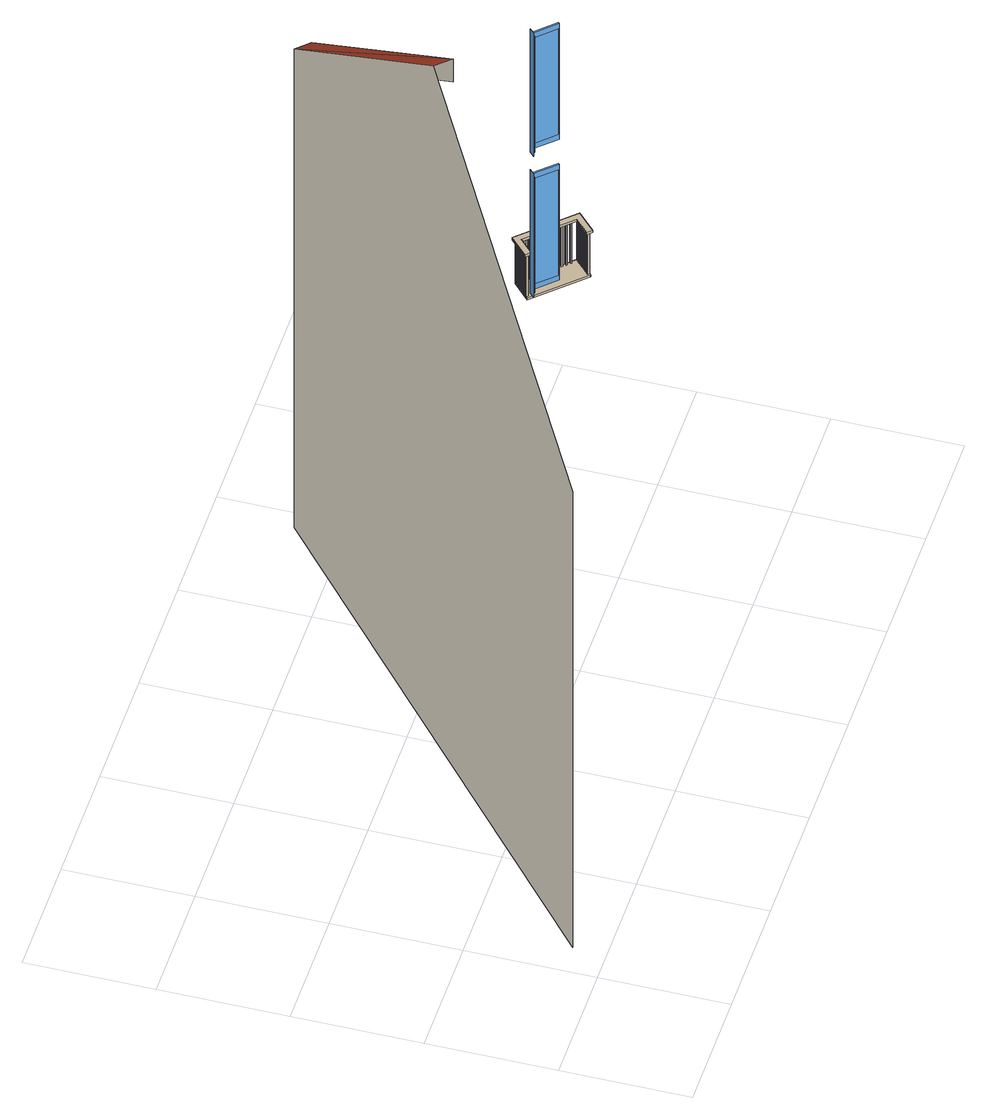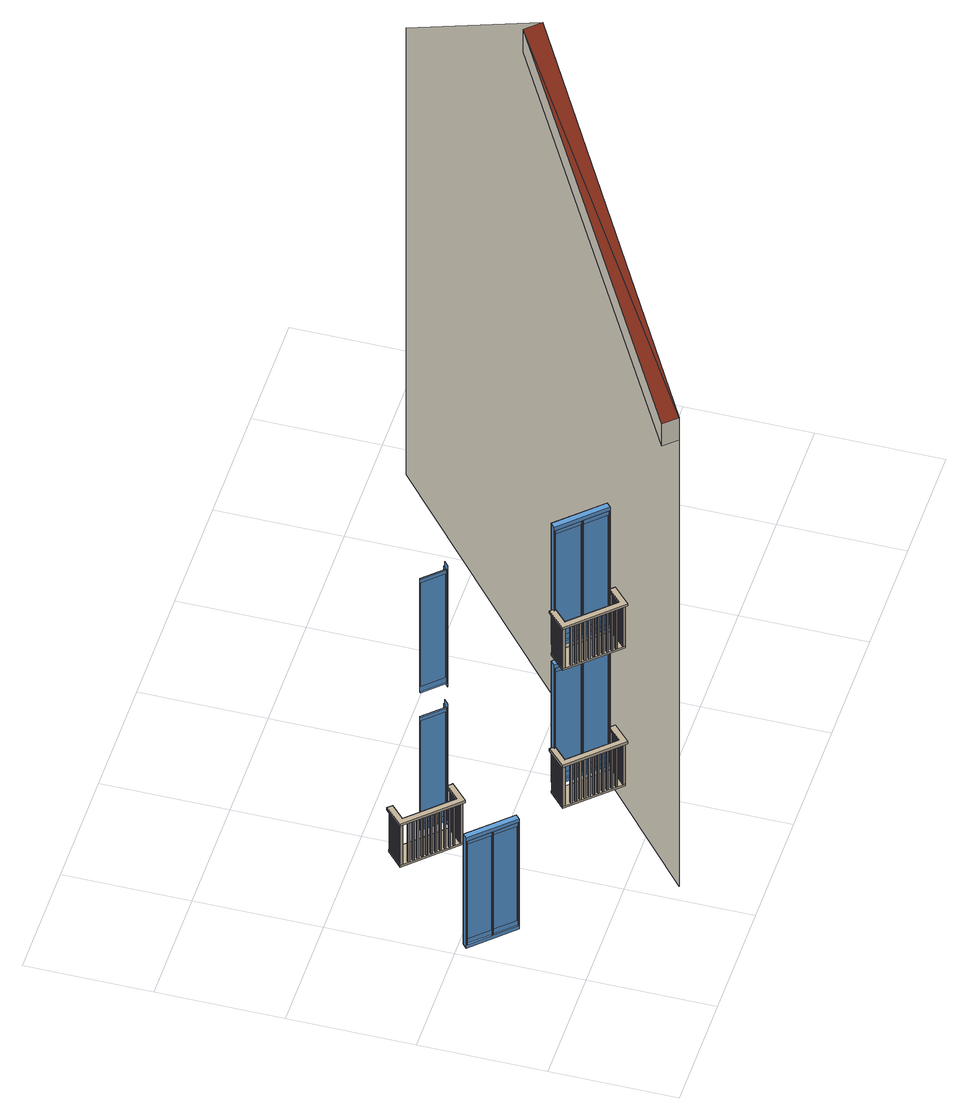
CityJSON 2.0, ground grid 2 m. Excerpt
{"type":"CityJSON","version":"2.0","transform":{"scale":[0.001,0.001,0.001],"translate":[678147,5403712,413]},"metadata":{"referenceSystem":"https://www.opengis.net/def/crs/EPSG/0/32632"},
"CityObjects":{
"building1":{"type":"Building","attributes":{"measuredHeight":13.37},"children":["building1-1","building1-2","building1-3"],"geometry":[{"type":"MultiSurface","lod":"3","boundaries":[[[0,1,2,3,4,5]],[[6,2,1]],[[7,6,8,9]],[[2,6,7]],[[2,7,9,3]],[[10,11,12,13]],[[14,15,16,17]],[[18,19,20,21]],[[22,23,24,25]],[[26,27,28,29]],[[30,31,32,33]],[[34,35,36,37]],[[38,39,40,41]],[[13,12,42,43]],[[44,45,11,10]],[[17,16,46,47]],[[48,49,15,14]],[[10,13,43,44],[28,27,50,51]],[[14,17,47,48],[32,31,52,53]],[[29,28,51,54]],[[33,32,53,55]],[[27,26,56,50]],[[31,30,57,52]],[[56,54,29,26]],[[57,55,33,30]],[[58,36,35,59],[26,56,54,29]],[[60,40,39,61],[30,57,55,33]],[[37,36,58,62]],[[63,59,35,34]],[[41,40,60,64]],[[65,61,39,38]],[[45,42,66,67]],[[49,46,68,69]],[[21,70,71,18],[72,66,42,12,11,45,67,73]],[[25,74,75,22],[76,68,46,16,15,49,69,77]],[[42,45,44,43]],[[46,49,48,47]],[[67,66,78,79]],[[69,68,80,81]],[[50,56,54,51]],[[52,57,55,53]],[[82,70,21,20]],[[83,74,25,24]],[[19,18,71,84]],[[23,22,75,85]],[[86,87,88,89]],[[90,91,92,93]],[[62,58,59,63]],[[64,60,61,65]],[[94,95,96,97]],[[98,99,100,101]],[[63,94,97,62]],[[65,98,101,64]],[[20,82,84,19],[34,37,62,97,102,103,94,63]],[[24,83,85,23],[38,41,64,101,104,105,98,65]],[[106,73,67,79]],[[78,66,72,107]],[[108,77,69,81]],[[80,68,76,109]],[[107,110,89,86,111,106,79,78]],[[109,112,93,90,113,108,81,80]],[[89,88,114,110]],[[86,111,115,87]],[[93,92,116,112]],[[90,113,117,91]],[[118,119,96,95],[87,115,114,88]],[[120,121,100,99],[91,117,116,92]],[[88,87,115,114]],[[92,91,117,116]],[[103,118,95,94]],[[97,96,119,102]],[[105,120,99,98]],[[101,100,121,104]],[[107,72,73,106,111,110]],[[109,76,77,108,113,112]],[[111,110,114,115]],[[113,112,116,117]],[[70,82,84,71]],[[74,83,85,75]],[[102,119,118,103]],[[104,121,120,105]],[[122,123,124,125]],[[126,127,128,129]],[[130,131,132,133]],[[134,135,136,137]],[[125,124,138,139]],[[140,141,123,122]],[[122,125,139,140],[132,131,142,143]],[[131,130,144,142]],[[133,132,143,145]],[[144,145,133,130]],[[146,136,135,147],[130,144,145,133]],[[137,136,146,148]],[[149,147,135,134]],[[141,138,150,151]],[[129,152,153,126],[154,150,138,124,123,141,151,155]],[[138,141,140,139]],[[151,150,156,157]],[[142,144,145,143]],[[158,152,129,128]],[[127,126,153,159]],[[160,161,162,163]],[[148,146,147,149]],[[164,165,166,167]],[[149,164,167,148]],[[128,158,159,127],[134,137,148,167,168,169,164,149]],[[156,150,154,170]],[[171,155,151,157]],[[170,172,163,160,173,171,157,156]],[[163,162,174,172]],[[160,173,175,161]],[[176,177,166,165],[161,175,174,162]],[[162,161,175,174]],[[169,176,165,164]],[[167,166,177,168]],[[170,154,155,171,173,172]],[[173,172,174,175]],[[152,158,159,153]],[[168,177,176,169]],[[178,179,180,181]],[[182,183,184,185]],[[186,187,188,189]],[[190,191,192,193]],[[194,195,196,197]],[[198,199,200,201]],[[202,203,204,205]],[[206,207,208,209]],[[210,211,197,194]],[[212,213,201,198]],[[214,204,203,215],[194,210,211,197]],[[216,208,207,217],[198,212,213,201]],[[218,215,203,202]],[[219,217,207,206]],[[205,204,214,220]],[[209,208,216,221]]],"semantics":{"surfaces":[{"type":"WallSurface","klumMaterialClass":"Plaster","klumMaterialIndex":"I002"},{"type":"RoofSurface","materialUncertainty":1},{"type":"WallSurface"},{"type":"Window","frameMaterialClass":"Plastic","paneMaterialClass":"Glass","frameMaterialUncertainty":0.3}],"values":[0,1,2,1,0,3,3,3,3,3,3,3,3,3,3,3,3,3,3,3,3,3,3,3,3,3,3,3,3,3,3,3,3,3,3,3,3,3,3,3,3,3,3,3,3,3,3,3,3,3,3,3,3,3,3,3,3,3,3,3,3,3,3,3,3,3,3,3,3,3,3,3,3,3,3,3,3,3,3,3,3,3,3,3,3,3,3,3,3,3,3,3,3,3,3,3,3,3,3,3,3,3,3,3,3,3,3,3,3,3,3,3,3,3,3,3,3,3,3,3,3,3,3,3,3,3,3,3,3,3,3,3,3,3,3]}}]},
"building1-1":{"type":"BuildingInstallation","attributes":{"materialClass":"Metal","materialName":"Steel","materialUncertainty":0.3,"relationToConstruction":"outside"},"parents":["building1"],"geometry":[{"type":"MultiSurface","lod":"3","boundaries":[[[222,223,224,225]],[[226,227,228,229]],[[230,231,232,233]],[[227,234,235,226]],[[236,237,238,239]],[[240,228,229,241]],[[234,235,241,240]],[[242,243,244,245]],[[246,242,243,247]],[[248,249,250,251]],[[252,253,248,249]],[[254,255,256,257]],[[258,259,260,261]],[[262,263,264,265]],[[266,246,247,226,235,231,230,267,268,269,270,271,272,273,274,275,276,277,278,279,280,281,282,283,284,285,286]],[[287,288,254,255]],[[289,290,291,292,293,294,295,296,297,298,299,300,301,302,303,304,305,306,307,308,309,242,246,266,310]],[[311,312,313,314]],[[285,315,316,259,258,317,318,319,320,321,322,323,324,325,326,327,328,329,330,331,332,333,334,262,265,286]],[[288,316,257,254]],[[262,334,335,336,333,332,337,338,331,330,339,340,329,328,341,342,327,326,343,344,325,324,345,346,323,322,347,348,321,320,349,350,319,318,351,352,317,258,353,354,259,316,288,287,315,285,284,355,356,283,282,357,358,281,280,253,252,279,278,359,360,277,276,361,362,275,274,363,364,273,272,365,366,271,270,367,368,269,268,369,370,267,230,371,372,231,235,234,227,226,247,243,242,309,373,374,308,307,375,376,306,305,377,378,304,303,379,380,302,301,381,382,300,299,383,384,298,297,385,386,296,295,387,388,294,293,389,390,292,291,391,392,290,289,263]],[[263,289,310,264]],[[287,288,316,315]],[[286,265,264,310,266]],[[315,287,255,256]],[[340,339,330,329]],[[333,336,393,394]],[[340,339,395,396]],[[338,337,397,398]],[[336,335,399,393]],[[227,234,240,228]],[[400,401,402,403]],[[395,396,404,405]],[[330,329,404,405]],[[335,334,406,399]],[[338,337,332,331]],[[351,318,314,311]],[[329,340,396,404]],[[322,321,407,408]],[[336,335,334,333]],[[337,332,409,397]],[[342,341,328,327]],[[399,393,394,406]],[[410,411,412,413]],[[246,242,245,414]],[[339,330,405,395]],[[342,341,415,416]],[[406,334,333,394]],[[332,331,417,409]],[[341,328,418,415]],[[401,400,413,412,419],[393,399,406,394],[396,395,405,404],[398,397,409,417],[416,415,418,420],[421,422,423,424],[425,426,427,428],[429,430,408,407],[431,432,433,434],[312,311,314,313],[435,436,261,260],[255,254,257,256]],[[354,353,258,259]],[[397,398,417,409]],[[324,323,428,427]],[[350,349,320,319]],[[415,416,420,418]],[[317,352,312,313]],[[344,343,422,421]],[[346,345,324,323]],[[413,400,403,410]],[[347,322,408,430]],[[349,320,433,432]],[[318,317,313,314]],[[321,348,429,407]],[[323,346,425,428]],[[325,344,421,424]],[[326,325,424,423]],[[316,315,256,257]],[[352,351,311,312]],[[350,349,432,431]],[[328,327,420,418]],[[346,345,426,425]],[[320,319,434,433]],[[327,342,416,420]],[[430,429,407,408]],[[353,258,261,436]],[[354,353,436,435]],[[331,338,398,417]],[[348,347,322,321]],[[344,343,326,325]],[[345,324,427,426]],[[319,350,431,434]],[[343,326,423,422]],[[348,347,430,429]],[[436,435,260,261]],[[432,431,434,433]],[[352,351,318,317]],[[422,421,424,423]],[[426,425,428,427]],[[259,354,435,260]],[[437,412,411,438]],[[272,271,439,440]],[[364,363,441,442]],[[361,276,443,444]],[[360,359,445,446]],[[363,274,447,441]],[[275,362,448,449]],[[284,283,450,451]],[[280,279,250,251]],[[360,359,278,277]],[[279,252,249,250]],[[452,453,454,455]],[[359,278,456,445]],[[281,358,453,454]],[[369,268,239,236]],[[355,284,451,457]],[[457,458,450,451]],[[372,371,459,460]],[[370,369,236,237]],[[362,361,444,448]],[[274,273,461,447]],[[271,366,462,439]],[[444,448,449,443]],[[365,272,440,463]],[[366,365,463,462]],[[267,370,237,238]],[[278,277,464,456]],[[273,364,442,461]],[[368,367,270,269]],[[465,466,467,468]],[[231,372,460,232]],[[366,365,272,271]],[[364,363,274,273]],[[370,369,268,267]],[[372,371,230,231]],[[371,230,233,459]],[[276,275,449,443]],[[445,446,464,456]],[[235,226,229,241]],[[459,460,232,233]],[[277,360,446,464]],[[368,367,465,466]],[[362,361,276,275]],[[367,270,468,465]],[[270,269,467,468]],[[268,267,238,239]],[[269,368,466,467]],[[463,462,439,440]],[[441,442,461,447]],[[356,355,284,283]],[[357,282,455,452]],[[358,357,282,281]],[[356,355,457,458]],[[253,280,251,248]],[[358,357,452,453]],[[282,281,454,455]],[[252,253,280,279]],[[283,356,458,450]],[[247,246,414,469]],[[245,414,469,244]],[[374,373,470,471]],[[295,294,472,473]],[[391,291,474,475]],[[294,388,476,472]],[[390,389,477,478]],[[472,473,479,476]],[[293,292,480,481]],[[482,437,438,483]],[[291,290,392,391]],[[292,390,478,480]],[[291,290,484,474]],[[293,292,390,389]],[[297,296,386,385]],[[295,294,388,387]],[[373,309,485,470]],[[299,298,486,487]],[[378,377,488,489]],[[302,380,490,491]],[[388,387,479,476]],[[392,391,475,492]],[[480,481,477,478]],[[301,300,493,494]],[[296,386,495,496]],[[379,303,497,498]],[[376,375,224,225]],[[290,392,492,484]],[[300,382,499,493]],[[303,302,380,379]],[[380,379,498,490]],[[297,296,496,500]],[[384,383,501,502]],[[484,474,475,492]],[[503,482,483,504]],[[298,384,502,486]],[[389,293,481,477]],[[304,378,489,505]],[[377,305,506,488]],[[308,374,471,507]],[[243,247,469,244]],[[387,295,473,479]],[[309,308,507,485]],[[386,385,508,495]],[[383,299,487,501]],[[307,306,222,223]],[[306,376,225,222]],[[381,301,494,509]],[[299,298,384,383]],[[385,297,500,508]],[[375,307,223,224]],[[305,304,378,377]],[[493,494,509,499]],[[303,302,491,497]],[[507,485,470,471]],[[305,304,505,506]],[[491,497,498,490]],[[486,487,501,502]],[[496,500,508,495]],[[382,381,509,499]],[[301,300,382,381]],[[505,506,488,489]],[[307,306,376,375]],[[309,308,374,373]],[[510,419,412,437,482,503],[223,222,225,224],[237,236,239,238],[228,240,241,229],[249,248,251,250],[453,452,455,454],[458,457,451,450],[448,444,443,449],[466,465,468,467],[446,445,456,464],[460,459,233,232],[462,463,440,439],[442,441,447,461],[414,245,244,469],[473,472,476,479],[481,480,478,477],[474,484,492,475],[494,493,499,509],[485,507,471,470],[497,491,490,498],[487,486,502,501],[500,496,495,508],[506,505,489,488]],[[402,511,504,483,438,411,410,403]],[[511,510,503,504]],[[510,511,402,401,419]]]}]},
"building1-2":{"type":"BuildingInstallation","attributes":{"@cityeditor:layer":"Unclassified.LoD3","materialClass":"Metal","materialName":"Steel","materialUncertainty":0.3,"relationToConstruction":"outside"},"parents":["building1"],"geometry":[{"type":"MultiSurface","lod":"3","boundaries":[[[512,513,514,515]],[[516,517,518,519]],[[520,521,522,523]],[[517,524,525,516]],[[526,527,528,529]],[[530,518,519,531]],[[524,525,531,530]],[[532,533,534,535]],[[536,532,533,537]],[[538,539,540,541]],[[542,543,538,539]],[[544,545,546,547]],[[548,549,550,551]],[[552,553,554,555]],[[556,536,537,516,525,521,520,557,558,559,560,561,562,563,564,565,566,567,568,569,570,571,572,573,574,575,576]],[[577,578,544,545]],[[579,580,581,582,583,584,585,586,587,588,589,590,591,592,593,594,595,596,597,598,599,532,536,556,600]],[[601,602,603,604]],[[575,605,606,549,548,607,608,609,610,611,612,613,614,615,616,617,618,619,620,621,622,623,624,552,555,576]],[[578,606,547,544]],[[552,624,625,626,623,622,627,628,621,620,629,630,619,618,631,632,617,616,633,634,615,614,635,636,613,612,637,638,611,610,639,640,609,608,641,642,607,548,643,644,549,606,578,577,605,575,574,645,646,573,572,647,648,571,570,543,542,569,568,649,650,567,566,651,652,565,564,653,654,563,562,655,656,561,560,657,658,559,558,659,660,557,520,661,662,521,525,524,517,516,537,533,532,599,663,664,598,597,665,666,596,595,667,668,594,593,669,670,592,591,671,672,590,589,673,674,588,587,675,676,586,585,677,678,584,583,679,680,582,581,681,682,580,579,553]],[[553,579,600,554]],[[577,578,606,605]],[[576,555,554,600,556]],[[605,577,545,546]],[[630,629,620,619]],[[623,626,683,684]],[[630,629,685,686]],[[628,627,687,688]],[[626,625,689,683]],[[517,524,530,518]],[[690,691,692,693]],[[685,686,694,695]],[[620,619,694,695]],[[625,624,696,689]],[[628,627,622,621]],[[641,608,604,601]],[[619,630,686,694]],[[612,611,697,698]],[[626,625,624,623]],[[627,622,699,687]],[[632,631,618,617]],[[689,683,684,696]],[[700,701,702,703]],[[536,532,535,704]],[[629,620,695,685]],[[632,631,705,706]],[[696,624,623,684]],[[622,621,707,699]],[[631,618,708,705]],[[691,690,703,702,709],[683,689,696,684],[686,685,695,694],[688,687,699,707],[706,705,708,710],[711,712,713,714],[715,716,717,718],[719,720,698,697],[721,722,723,724],[602,601,604,603],[725,726,551,550],[545,544,547,546]],[[644,643,548,549]],[[687,688,707,699]],[[614,613,718,717]],[[640,639,610,609]],[[705,706,710,708]],[[607,642,602,603]],[[634,633,712,711]],[[636,635,614,613]],[[703,690,693,700]],[[637,612,698,720]],[[639,610,723,722]],[[608,607,603,604]],[[611,638,719,697]],[[613,636,715,718]],[[615,634,711,714]],[[616,615,714,713]],[[606,605,546,547]],[[642,641,601,602]],[[640,639,722,721]],[[618,617,710,708]],[[636,635,716,715]],[[610,609,724,723]],[[617,632,706,710]],[[720,719,697,698]],[[643,548,551,726]],[[644,643,726,725]],[[621,628,688,707]],[[638,637,612,611]],[[634,633,616,615]],[[635,614,717,716]],[[609,640,721,724]],[[633,616,713,712]],[[638,637,720,719]],[[726,725,550,551]],[[722,721,724,723]],[[642,641,608,607]],[[712,711,714,713]],[[716,715,718,717]],[[549,644,725,550]],[[727,702,701,728]],[[562,561,729,730]],[[654,653,731,732]],[[651,566,733,734]],[[650,649,735,736]],[[653,564,737,731]],[[565,652,738,739]],[[574,573,740,741]],[[570,569,540,541]],[[650,649,568,567]],[[569,542,539,540]],[[742,743,744,745]],[[649,568,746,735]],[[571,648,743,744]],[[659,558,529,526]],[[645,574,741,747]],[[747,748,740,741]],[[662,661,749,750]],[[660,659,526,527]],[[652,651,734,738]],[[564,563,751,737]],[[561,656,752,729]],[[734,738,739,733]],[[655,562,730,753]],[[656,655,753,752]],[[557,660,527,528]],[[568,567,754,746]],[[563,654,732,751]],[[658,657,560,559]],[[755,756,757,758]],[[521,662,750,522]],[[656,655,562,561]],[[654,653,564,563]],[[660,659,558,557]],[[662,661,520,521]],[[661,520,523,749]],[[566,565,739,733]],[[735,736,754,746]],[[525,516,519,531]],[[749,750,522,523]],[[567,650,736,754]],[[658,657,755,756]],[[652,651,566,565]],[[657,560,758,755]],[[560,559,757,758]],[[558,557,528,529]],[[559,658,756,757]],[[753,752,729,730]],[[731,732,751,737]],[[646,645,574,573]],[[647,572,745,742]],[[648,647,572,571]],[[646,645,747,748]],[[543,570,541,538]],[[648,647,742,743]],[[572,571,744,745]],[[542,543,570,569]],[[573,646,748,740]],[[537,536,704,759]],[[535,704,759,534]],[[664,663,760,761]],[[585,584,762,763]],[[681,581,764,765]],[[584,678,766,762]],[[680,679,767,768]],[[762,763,769,766]],[[583,582,770,771]],[[772,727,728,773]],[[581,580,682,681]],[[582,680,768,770]],[[581,580,774,764]],[[583,582,680,679]],[[587,586,676,675]],[[585,584,678,677]],[[663,599,775,760]],[[589,588,776,777]],[[668,667,778,779]],[[592,670,780,781]],[[678,677,769,766]],[[682,681,765,782]],[[770,771,767,768]],[[591,590,783,784]],[[586,676,785,786]],[[669,593,787,788]],[[666,665,514,515]],[[580,682,782,774]],[[590,672,789,783]],[[593,592,670,669]],[[670,669,788,780]],[[587,586,786,790]],[[674,673,791,792]],[[774,764,765,782]],[[793,772,773,794]],[[588,674,792,776]],[[679,583,771,767]],[[594,668,779,795]],[[667,595,796,778]],[[598,664,761,797]],[[533,537,759,534]],[[677,585,763,769]],[[599,598,797,775]],[[676,675,798,785]],[[673,589,777,791]],[[597,596,512,513]],[[596,666,515,512]],[[671,591,784,799]],[[589,588,674,673]],[[675,587,790,798]],[[665,597,513,514]],[[595,594,668,667]],[[783,784,799,789]],[[593,592,781,787]],[[797,775,760,761]],[[595,594,795,796]],[[781,787,788,780]],[[776,777,791,792]],[[786,790,798,785]],[[672,671,799,789]],[[591,590,672,671]],[[795,796,778,779]],[[597,596,666,665]],[[599,598,664,663]],[[800,709,702,727,772,793],[513,512,515,514],[527,526,529,528],[518,530,531,519],[539,538,541,540],[743,742,745,744],[748,747,741,740],[738,734,733,739],[756,755,758,757],[736,735,746,754],[750,749,523,522],[752,753,730,729],[732,731,737,751],[704,535,534,759],[763,762,766,769],[771,770,768,767],[764,774,782,765],[784,783,789,799],[775,797,761,760],[787,781,780,788],[777,776,792,791],[790,786,785,798],[796,795,779,778]],[[692,801,794,773,728,701,700,693]],[[801,800,793,794]],[[800,801,692,691,709]]]}]},
"building1-3":{"type":"BuildingInstallation","attributes":{"materialClass":"Metal","materialName":"Steel","materialUncertainty":0.3,"relationToConstruction":"outside"},"parents":["building1"],"geometry":[{"type":"MultiSurface","lod":"3","boundaries":[[[802,803,804,805]],[[806,807,808,809]],[[810,811,812,813]],[[807,814,815,806]],[[816,817,818,819]],[[820,808,809,821]],[[814,815,821,820]],[[822,823,824,825]],[[826,822,823,827]],[[828,829,830,831]],[[832,833,828,829]],[[834,835,836,837]],[[838,839,840,841]],[[842,843,844,845]],[[846,826,827,806,815,811,810,847,848,849,850,851,852,853,854,855,856,857,858,859,860,861,862,863,864,865,866]],[[867,868,834,835]],[[869,870,871,872,873,874,875,876,877,878,879,880,881,882,883,884,885,886,887,888,889,822,826,846,890]],[[891,892,893,894]],[[865,895,896,839,838,897,898,899,900,901,902,903,904,905,906,907,908,909,910,911,912,913,914,842,845,866]],[[868,896,837,834]],[[842,914,915,916,913,912,917,918,911,910,919,920,909,908,921,922,907,906,923,924,905,904,925,926,903,902,927,928,901,900,929,930,899,898,931,932,897,838,933,934,839,896,868,867,895,865,864,935,936,863,862,937,938,861,860,833,832,859,858,939,940,857,856,941,942,855,854,943,944,853,852,945,946,851,850,947,948,849,848,949,950,847,810,951,952,811,815,814,807,806,827,823,822,889,953,954,888,887,955,956,886,885,957,958,884,883,959,960,882,881,961,962,880,879,963,964,878,877,965,966,876,875,967,968,874,873,969,970,872,871,971,972,870,869,843]],[[843,869,890,844]],[[867,868,896,895]],[[866,845,844,890,846]],[[895,867,835,836]],[[920,919,910,909]],[[913,916,973,974]],[[920,919,975,976]],[[918,917,977,978]],[[916,915,979,973]],[[807,814,820,808]],[[980,981,982,983]],[[975,976,984,985]],[[910,909,984,985]],[[915,914,986,979]],[[918,917,912,911]],[[931,898,894,891]],[[909,920,976,984]],[[902,901,987,988]],[[916,915,914,913]],[[917,912,989,977]],[[922,921,908,907]],[[979,973,974,986]],[[990,991,992,993]],[[826,822,825,994]],[[919,910,985,975]],[[922,921,995,996]],[[986,914,913,974]],[[912,911,997,989]],[[921,908,998,995]],[[981,980,993,992,999],[973,979,986,974],[976,975,985,984],[978,977,989,997],[996,995,998,1000],[1001,1002,1003,1004],[1005,1006,1007,1008],[1009,1010,988,987],[1011,1012,1013,1014],[892,891,894,893],[1015,1016,841,840],[835,834,837,836]],[[934,933,838,839]],[[977,978,997,989]],[[904,903,1008,1007]],[[930,929,900,899]],[[995,996,1000,998]],[[897,932,892,893]],[[924,923,1002,1001]],[[926,925,904,903]],[[993,980,983,990]],[[927,902,988,1010]],[[929,900,1013,1012]],[[898,897,893,894]],[[901,928,1009,987]],[[903,926,1005,1008]],[[905,924,1001,1004]],[[906,905,1004,1003]],[[896,895,836,837]],[[932,931,891,892]],[[930,929,1012,1011]],[[908,907,1000,998]],[[926,925,1006,1005]],[[900,899,1014,1013]],[[907,922,996,1000]],[[1010,1009,987,988]],[[933,838,841,1016]],[[934,933,1016,1015]],[[911,918,978,997]],[[928,927,902,901]],[[924,923,906,905]],[[925,904,1007,1006]],[[899,930,1011,1014]],[[923,906,1003,1002]],[[928,927,1010,1009]],[[1016,1015,840,841]],[[1012,1011,1014,1013]],[[932,931,898,897]],[[1002,1001,1004,1003]],[[1006,1005,1008,1007]],[[839,934,1015,840]],[[1017,992,991,1018]],[[852,851,1019,1020]],[[944,943,1021,1022]],[[941,856,1023,1024]],[[940,939,1025,1026]],[[943,854,1027,1021]],[[855,942,1028,1029]],[[864,863,1030,1031]],[[860,859,830,831]],[[940,939,858,857]],[[859,832,829,830]],[[1032,1033,1034,1035]],[[939,858,1036,1025]],[[861,938,1033,1034]],[[949,848,819,816]],[[935,864,1031,1037]],[[1037,1038,1030,1031]],[[952,951,1039,1040]],[[950,949,816,817]],[[942,941,1024,1028]],[[854,853,1041,1027]],[[851,946,1042,1019]],[[1024,1028,1029,1023]],[[945,852,1020,1043]],[[946,945,1043,1042]],[[847,950,817,818]],[[858,857,1044,1036]],[[853,944,1022,1041]],[[948,947,850,849]],[[1045,1046,1047,1048]],[[811,952,1040,812]],[[946,945,852,851]],[[944,943,854,853]],[[950,949,848,847]],[[952,951,810,811]],[[951,810,813,1039]],[[856,855,1029,1023]],[[1025,1026,1044,1036]],[[815,806,809,821]],[[1039,1040,812,813]],[[857,940,1026,1044]],[[948,947,1045,1046]],[[942,941,856,855]],[[947,850,1048,1045]],[[850,849,1047,1048]],[[848,847,818,819]],[[849,948,1046,1047]],[[1043,1042,1019,1020]],[[1021,1022,1041,1027]],[[936,935,864,863]],[[937,862,1035,1032]],[[938,937,862,861]],[[936,935,1037,1038]],[[833,860,831,828]],[[938,937,1032,1033]],[[862,861,1034,1035]],[[832,833,860,859]],[[863,936,1038,1030]],[[827,826,994,1049]],[[825,994,1049,824]],[[954,953,1050,1051]],[[875,874,1052,1053]],[[971,871,1054,1055]],[[874,968,1056,1052]],[[970,969,1057,1058]],[[1052,1053,1059,1056]],[[873,872,1060,1061]],[[1062,1017,1018,1063]],[[871,870,972,971]],[[872,970,1058,1060]],[[871,870,1064,1054]],[[873,872,970,969]],[[877,876,966,965]],[[875,874,968,967]],[[953,889,1065,1050]],[[879,878,1066,1067]],[[958,957,1068,1069]],[[882,960,1070,1071]],[[968,967,1059,1056]],[[972,971,1055,1072]],[[1060,1061,1057,1058]],[[881,880,1073,1074]],[[876,966,1075,1076]],[[959,883,1077,1078]],[[956,955,804,805]],[[870,972,1072,1064]],[[880,962,1079,1073]],[[883,882,960,959]],[[960,959,1078,1070]],[[877,876,1076,1080]],[[964,963,1081,1082]],[[1064,1054,1055,1072]],[[1083,1062,1063,1084]],[[878,964,1082,1066]],[[969,873,1061,1057]],[[884,958,1069,1085]],[[957,885,1086,1068]],[[888,954,1051,1087]],[[823,827,1049,824]],[[967,875,1053,1059]],[[889,888,1087,1065]],[[966,965,1088,1075]],[[963,879,1067,1081]],[[887,886,802,803]],[[886,956,805,802]],[[961,881,1074,1089]],[[879,878,964,963]],[[965,877,1080,1088]],[[955,887,803,804]],[[885,884,958,957]],[[1073,1074,1089,1079]],[[883,882,1071,1077]],[[1087,1065,1050,1051]],[[885,884,1085,1086]],[[1071,1077,1078,1070]],[[1066,1067,1081,1082]],[[1076,1080,1088,1075]],[[962,961,1089,1079]],[[881,880,962,961]],[[1085,1086,1068,1069]],[[887,886,956,955]],[[889,888,954,953]],[[1090,999,992,1017,1062,1083],[803,802,805,804],[817,816,819,818],[808,820,821,809],[829,828,831,830],[1033,1032,1035,1034],[1038,1037,1031,1030],[1028,1024,1023,1029],[1046,1045,1048,1047],[1026,1025,1036,1044],[1040,1039,813,812],[1042,1043,1020,1019],[1022,1021,1027,1041],[994,825,824,1049],[1053,1052,1056,1059],[1061,1060,1058,1057],[1054,1064,1072,1055],[1074,1073,1079,1089],[1065,1087,1051,1050],[1077,1071,1070,1078],[1067,1066,1082,1081],[1080,1076,1075,1088],[1086,1085,1069,1068]],[[982,1091,1084,1063,1018,991,990,983]],[[1091,1090,1083,1084]],[[1090,1091,982,981,999]]]}]}
},
"vertices":[
[498,514,9892],[4109,3639,14185],[7720,6764,10340],[7720,6764,9892],[7720,6764,820],[498,514,820],[4329,3406,14185],[7919,6557,10340],[4329,3406,13727],[7919,6557,9892],[8463,5879,3856],[8445,5862,3856],[8445,5862,6159],[8463,5879,6159],[8463,5879,6656],[8445,5862,6656],[8445,5862,8959],[8463,5879,8959],[8436,5871,3780],[8508,5940,3780],[8508,5940,6235],[8436,5871,6235],[8436,5871,6580],[8508,5940,6580],[8508,5940,9035],[8436,5871,9035],[8508,5904,3958],[8472,5870,3958],[8472,5870,6057],[8508,5904,6057],[8508,5904,6758],[8472,5870,6758],[8472,5870,8857],[8508,5904,8857],[8518,5930,6159],[8500,5913,6159],[8500,5913,3856],[8518,5930,3856],[8518,5930,8959],[8500,5913,8959],[8500,5913,6656],[8518,5930,6656],[8747,5546,6159],[8765,5563,6159],[8765,5563,3856],[8747,5546,3856],[8747,5546,8959],[8765,5563,8959],[8765,5563,6656],[8747,5546,6656],[8755,5574,3958],[8755,5574,6057],[8755,5574,6758],[8755,5574,8857],[8791,5609,6057],[8791,5609,8857],[8791,5609,3958],[8791,5609,6758],[8801,5599,3856],[8801,5599,6159],[8801,5599,6656],[8801,5599,8959],[8819,5616,3856],[8819,5616,6159],[8819,5616,6656],[8819,5616,8959],[8757,5536,6159],[8757,5536,3856],[8757,5536,8959],[8757,5536,6656],[9073,5205,6235],[9073,5205,3780],[9060,5219,6159],[9060,5219,3856],[9073,5205,9035],[9073,5205,6580],[9060,5219,8959],[9060,5219,6656],[8775,5553,6159],[8775,5553,3856],[8775,5553,8959],[8775,5553,6656],[9145,5274,6235],[9145,5274,9035],[9145,5274,3780],[9145,5274,6580],[8784,5544,3958],[8819,5579,3958],[8819,5579,6057],[8784,5544,6057],[8784,5544,6758],[8819,5579,6758],[8819,5579,8857],[8784,5544,8857],[8829,5605,6159],[8811,5587,6159],[8811,5587,3856],[8829,5605,3856],[8829,5605,8959],[8811,5587,8959],[8811,5587,6656],[8829,5605,6656],[9137,5283,3856],[9137,5283,6159],[9137,5283,6656],[9137,5283,8959],[9078,5236,3856],[9078,5236,6159],[9078,5236,6656],[9078,5236,8959],[9078,5236,6057],[9078,5236,3958],[9078,5236,8857],[9078,5236,6758],[9112,5273,6057],[9112,5273,3958],[9112,5273,8857],[9112,5273,6758],[9119,5266,6159],[9119,5266,3856],[9119,5266,8959],[9119,5266,6656],[9500,4795,1198],[9482,4777,1198],[9482,4777,3298],[9500,4795,3298],[9473,4787,1129],[9546,4856,1129],[9546,4856,3367],[9473,4787,3367],[9545,4821,1291],[9509,4786,1291],[9509,4786,3205],[9545,4821,3205],[9555,4846,3298],[9537,4828,3298],[9537,4828,1198],[9555,4846,1198],[9769,4478,3298],[9787,4495,3298],[9787,4495,1198],[9769,4478,1198],[9776,4506,1291],[9776,4506,3205],[9813,4540,1291],[9813,4540,3205],[9822,4531,1198],[9822,4531,3298],[9840,4548,1198],[9840,4548,3298],[9778,4469,3298],[9778,4469,1198],[10077,4155,3367],[10077,4155,1129],[10065,4168,3298],[10065,4168,1198],[9796,4486,3298],[9796,4486,1198],[10150,4224,3367],[10150,4224,1129],[9804,4477,1291],[9840,4512,1291],[9840,4512,3205],[9804,4477,3205],[9850,4537,3298],[9832,4520,3298],[9832,4520,1198],[9850,4537,1198],[10142,4233,1198],[10142,4233,3298],[10083,4186,3298],[10083,4186,1198],[10083,4186,3205],[10083,4186,1291],[10117,4223,3205],[10117,4223,1291],[10124,4215,3298],[10124,4215,1198],[10316,3942,3856],[10298,3925,3856],[10298,3925,6159],[10316,3942,6159],[10316,3942,6656],[10298,3925,6656],[10298,3925,8959],[10316,3942,8959],[10288,3935,3780],[10361,4004,3780],[10361,4004,6235],[10288,3935,6235],[10288,3935,6580],[10361,4004,6580],[10361,4004,9035],[10288,3935,9035],[10361,3968,3958],[10324,3933,3958],[10324,3933,6057],[10361,3968,6057],[10361,3968,6758],[10324,3933,6758],[10324,3933,8857],[10361,3968,8857],[10371,3993,6159],[10353,3976,6159],[10353,3976,3856],[10371,3993,3856],[10371,3993,8959],[10353,3976,8959],[10353,3976,6656],[10371,3993,6656],[10643,3672,3958],[10643,3672,6057],[10643,3672,6758],[10643,3672,8857],[10653,3662,3856],[10653,3662,6159],[10653,3662,6656],[10653,3662,8959],[10671,3679,6159],[10671,3679,8959],[10671,3679,3856],[10671,3679,6656],
[8687,6186,4530],[8693,6191,4530],[8719,6164,4530],[8713,6158,4530],[8833,6142,3705],[8805,6116,3705],[8805,6116,4530],[8833,6142,4530],[8898,6075,3705],[8885,6088,3705],[8885,6088,4530],[8898,6075,4530],[8818,6102,3705],[8846,6129,3705],[8922,5994,4530],[8909,6008,4530],[8936,6034,4530],[8949,6021,4530],[8818,6102,4530],[8846,6129,4530],[8736,6232,3705],[8762,6204,3705],[8762,6204,4530],[8736,6232,4530],[8742,6238,3705],[8768,6210,3705],[9232,5670,4530],[9219,5683,4530],[9247,5710,4530],[9260,5696,4530],[9219,5683,3705],[9232,5670,3705],[9421,5514,4530],[9427,5520,4530],[9454,5492,4530],[9448,5486,4530],[9423,5463,3705],[9429,5469,3705],[9429,5469,4530],[9423,5463,4530],[9184,5234,3705],[9181,5237,3705],[9181,5237,3668],[9184,5234,3668],[8742,6238,3668],[8936,6034,3705],[8949,6021,3705],[8988,5980,3705],[9001,5967,3705],[9040,5926,3705],[9053,5912,3705],[9091,5872,3705],[9104,5858,3705],[9143,5818,3705],[9156,5804,3705],[9195,5764,3705],[9208,5750,3705],[9247,5710,3705],[9260,5696,3705],[9298,5656,3705],[9311,5642,3705],[9350,5602,3705],[9363,5588,3705],[9454,5493,3705],[9454,5493,3668],[9427,5520,3705],[9421,5514,3705],[8471,5979,3705],[8493,6000,3705],[8499,6006,3705],[8517,6023,3705],[8523,6029,3705],[8541,6046,3705],[8548,6052,3705],[8566,6070,3705],[8572,6075,3705],[8590,6093,3705],[8596,6099,3705],[8614,6116,3705],[8620,6122,3705],[8639,6139,3705],[8645,6145,3705],[8663,6162,3705],[8669,6168,3705],[8687,6186,3705],[8693,6191,3705],[8711,6209,3705],[8717,6215,3705],[8471,5979,3668],[9373,5467,4530],[9379,5473,4530],[9405,5446,4530],[9399,5440,4530],[9454,5492,3705],[9448,5486,3705],[9405,5446,3705],[9399,5440,3705],[9381,5422,3705],[9375,5417,3705],[9357,5399,3705],[9351,5393,3705],[9332,5376,3705],[9326,5370,3705],[9308,5353,3705],[9302,5347,3705],[9284,5330,3705],[9278,5324,3705],[9260,5307,3705],[9254,5301,3705],[9235,5283,3705],[9229,5278,3705],[9211,5260,3705],[9205,5254,3705],[9179,5282,3705],[9185,5288,3705],[9203,5305,3705],[9209,5311,3705],[9227,5328,3705],[9233,5334,3705],[9252,5351,3705],[9258,5357,3705],[9276,5375,3705],[9282,5380,3705],[9300,5398,3705],[9306,5404,3705],[9324,5421,3705],[9330,5427,3705],[9349,5444,3705],[9355,5450,3705],[9373,5467,3705],[9379,5473,3705],[9397,5491,3705],[9403,5496,3705],[9335,5562,3705],[9322,5575,3705],[9284,5616,3705],[9271,5629,3705],[9180,5724,3705],[9167,5737,3705],[9129,5778,3705],[9116,5792,3705],[9077,5832,3705],[9064,5846,3705],[9025,5886,3705],[9012,5900,3705],[8973,5940,3705],[8961,5954,3705],[8922,5994,3705],[8909,6008,3705],[8870,6048,3705],[8857,6062,3705],[8744,6187,3705],[8738,6181,3705],[8719,6164,3705],[8713,6158,3705],[8695,6141,3705],[8689,6135,3705],[8671,6117,3705],[8665,6112,3705],[8647,6094,3705],[8641,6088,3705],[8622,6071,3705],[8616,6065,3705],[8598,6048,3705],[8592,6042,3705],[8574,6025,3705],[8568,6019,3705],[8550,6001,3705],[8544,5996,3705],[8525,5978,3705],[8519,5972,3705],[9185,5288,4530],[9211,5260,4530],[9227,5328,4530],[9233,5334,4530],[9203,5305,4530],[9209,5311,4530],[9179,5282,4530],[9204,5213,4530],[9495,5492,4530],[9495,5492,4575],[9204,5213,4575],[9260,5307,4530],[9254,5301,4530],[9205,5254,4530],[9357,5399,4530],[9351,5393,4530],[9229,5278,4530],[9138,5282,4575],[9360,5495,4575],[9360,5495,4530],[9138,5282,4530],[8742,6238,4530],[9252,5351,4530],[9258,5357,4530],[9235,5283,4530],[9278,5324,4530],[9429,5561,4530],[9284,5330,4530],[9282,5380,4530],[9276,5375,4530],[9302,5347,4530],[9308,5353,4530],[9306,5404,4530],[9300,5398,4530],[9326,5370,4530],[9332,5376,4530],[9330,5427,4530],[9324,5421,4530],[9355,5450,4530],[9349,5444,4530],[9375,5417,4530],[9381,5422,4530],[9403,5496,4530],[9397,5491,4530],[8739,6143,4530],[8739,6143,4575],[9040,5926,4530],[9053,5912,4530],[9077,5832,4530],[9064,5846,4530],[9156,5804,4530],[9129,5778,4530],[9180,5724,4530],[9167,5737,4530],[9104,5858,4530],[9116,5792,4530],[9143,5818,4530],[9350,5602,4530],[9363,5588,4530],[9284,5616,4530],[9271,5629,4530],[9298,5656,4530],[9311,5642,4530],[9208,5750,4530],[9335,5562,4530],[9322,5575,4530],[8870,6048,4530],[8857,6062,4530],[9091,5872,4530],[9012,5900,4530],[9025,5886,4530],[9195,5764,4530],[8973,5940,4530],[8961,5954,4530],[8988,5980,4530],[9001,5967,4530],[8768,6210,4530],[8744,6187,4530],[8738,6181,4530],[8541,6046,4530],[8548,6052,4530],[8499,6006,4530],[8525,5978,4530],[8568,6019,4530],[8550,6001,4530],[8544,5996,4530],[8574,6025,4530],[8517,6023,4530],[8523,6029,4530],[8518,5931,4530],[8518,5931,4575],[8493,6000,4530],[8717,6215,4530],[8590,6093,4530],[8596,6099,4530],[8695,6141,4530],[8689,6135,4530],[8665,6112,4530],[8639,6139,4530],[8519,5972,4530],[8614,6116,4530],[8620,6122,4530],[8592,6042,4530],[8566,6070,4530],[8645,6145,4530],[8671,6117,4530],[8641,6088,4530],[8572,6075,4530],[8622,6071,4530],[8616,6065,4530],[8452,6000,4530],[8452,6000,4575],[8663,6162,4530],[8669,6168,4530],[8711,6209,4530],[8598,6048,4530],[8647,6094,4530],[8742,6278,4530],[8742,6278,4575],
[8687,6186,7330],[8693,6191,7330],[8719,6164,7330],[8713,6158,7330],[8833,6142,6505],[8805,6116,6505],[8805,6116,7330],[8833,6142,7330],[8898,6075,6505],[8885,6088,6505],[8885,6088,7330],[8898,6075,7330],[8818,6102,6505],[8846,6129,6505],[8922,5994,7330],[8909,6008,7330],[8936,6034,7330],[8949,6021,7330],[8818,6102,7330],[8846,6129,7330],[8736,6232,6505],[8762,6204,6505],[8762,6204,7330],[8736,6232,7330],[8742,6238,6505],[8768,6210,6505],[9232,5670,7330],[9219,5683,7330],[9247,5710,7330],[9260,5696,7330],[9219,5683,6505],[9232,5670,6505],[9421,5514,7330],[9427,5520,7330],[9454,5492,7330],[9448,5486,7330],[9423,5463,6505],[9429,5469,6505],[9429,5469,7330],[9423,5463,7330],[9184,5234,6505],[9181,5237,6505],[9181,5237,6468],[9184,5234,6468],[8742,6238,6468],[8936,6034,6505],[8949,6021,6505],[8988,5980,6505],[9001,5967,6505],[9040,5926,6505],[9053,5912,6505],[9091,5872,6505],[9104,5858,6505],[9143,5818,6505],[9156,5804,6505],[9195,5764,6505],[9208,5750,6505],[9247,5710,6505],[9260,5696,6505],[9298,5656,6505],[9311,5642,6505],[9350,5602,6505],[9363,5588,6505],[9454,5493,6505],[9454,5493,6468],[9427,5520,6505],[9421,5514,6505],[8471,5979,6505],[8493,6000,6505],[8499,6006,6505],[8517,6023,6505],[8523,6029,6505],[8541,6046,6505],[8548,6052,6505],[8566,6070,6505],[8572,6075,6505],[8590,6093,6505],[8596,6099,6505],[8614,6116,6505],[8620,6122,6505],[8639,6139,6505],[8645,6145,6505],[8663,6162,6505],[8669,6168,6505],[8687,6186,6505],[8693,6191,6505],[8711,6209,6505],[8717,6215,6505],[8471,5979,6468],[9373,5467,7330],[9379,5473,7330],[9405,5446,7330],[9399,5440,7330],[9454,5492,6505],[9448,5486,6505],[9405,5446,6505],[9399,5440,6505],[9381,5422,6505],[9375,5417,6505],[9357,5399,6505],[9351,5393,6505],[9332,5376,6505],[9326,5370,6505],[9308,5353,6505],[9302,5347,6505],[9284,5330,6505],[9278,5324,6505],[9260,5307,6505],[9254,5301,6505],[9235,5283,6505],[9229,5278,6505],[9211,5260,6505],[9205,5254,6505],[9179,5282,6505],[9185,5288,6505],[9203,5305,6505],[9209,5311,6505],[9227,5328,6505],[9233,5334,6505],[9252,5351,6505],[9258,5357,6505],[9276,5375,6505],[9282,5380,6505],[9300,5398,6505],[9306,5404,6505],[9324,5421,6505],[9330,5427,6505],[9349,5444,6505],[9355,5450,6505],[9373,5467,6505],[9379,5473,6505],[9397,5491,6505],[9403,5496,6505],[9335,5562,6505],[9322,5575,6505],[9284,5616,6505],[9271,5629,6505],[9180,5724,6505],[9167,5737,6505],[9129,5778,6505],[9116,5792,6505],[9077,5832,6505],[9064,5846,6505],[9025,5886,6505],[9012,5900,6505],[8973,5940,6505],[8961,5954,6505],[8922,5994,6505],[8909,6008,6505],[8870,6048,6505],[8857,6062,6505],[8744,6187,6505],[8738,6181,6505],[8719,6164,6505],[8713,6158,6505],[8695,6141,6505],[8689,6135,6505],[8671,6117,6505],[8665,6112,6505],[8647,6094,6505],[8641,6088,6505],[8622,6071,6505],[8616,6065,6505],[8598,6048,6505],[8592,6042,6505],[8574,6025,6505],[8568,6019,6505],[8550,6001,6505],[8544,5996,6505],[8525,5978,6505],[8519,5972,6505],[9185,5288,7330],[9211,5260,7330],[9227,5328,7330],[9233,5334,7330],[9203,5305,7330],[9209,5311,7330],[9179,5282,7330],[9204,5213,7330],[9495,5492,7330],[9495,5492,7375],[9204,5213,7375],[9260,5307,7330],[9254,5301,7330],[9205,5254,7330],[9357,5399,7330],[9351,5393,7330],[9229,5278,7330],[9138,5282,7375],[9360,5495,7375],[9360,5495,7330],[9138,5282,7330],[8742,6238,7330],[9252,5351,7330],[9258,5357,7330],[9235,5283,7330],[9278,5324,7330],[9429,5561,7330],[9284,5330,7330],[9282,5380,7330],[9276,5375,7330],[9302,5347,7330],[9308,5353,7330],[9306,5404,7330],[9300,5398,7330],[9326,5370,7330],[9332,5376,7330],[9330,5427,7330],[9324,5421,7330],[9355,5450,7330],[9349,5444,7330],[9375,5417,7330],[9381,5422,7330],[9403,5496,7330],[9397,5491,7330],[8739,6143,7330],[8739,6143,7375],[9040,5926,7330],[9053,5912,7330],[9077,5832,7330],[9064,5846,7330],[9156,5804,7330],[9129,5778,7330],[9180,5724,7330],[9167,5737,7330],[9104,5858,7330],[9116,5792,7330],[9143,5818,7330],[9350,5602,7330],[9363,5588,7330],[9284,5616,7330],[9271,5629,7330],[9298,5656,7330],[9311,5642,7330],[9208,5750,7330],[9335,5562,7330],[9322,5575,7330],[8870,6048,7330],[8857,6062,7330],[9091,5872,7330],[9012,5900,7330],[9025,5886,7330],[9195,5764,7330],[8973,5940,7330],[8961,5954,7330],[8988,5980,7330],[9001,5967,7330],[8768,6210,7330],[8744,6187,7330],[8738,6181,7330],[8541,6046,7330],[8548,6052,7330],[8499,6006,7330],[8525,5978,7330],[8568,6019,7330],[8550,6001,7330],[8544,5996,7330],[8574,6025,7330],[8517,6023,7330],[8523,6029,7330],[8518,5931,7330],[8518,5931,7375],[8493,6000,7330],[8717,6215,7330],[8590,6093,7330],[8596,6099,7330],[8695,6141,7330],[8689,6135,7330],[8665,6112,7330],[8639,6139,7330],[8519,5972,7330],[8614,6116,7330],[8620,6122,7330],[8592,6042,7330],[8566,6070,7330],[8645,6145,7330],[8671,6117,7330],[8641,6088,7330],[8572,6075,7330],[8622,6071,7330],[8616,6065,7330],[8452,6000,7330],[8452,6000,7375],[8663,6162,7330],[8669,6168,7330],[8711,6209,7330],[8598,6048,7330],[8647,6094,7330],[8742,6278,7330],[8742,6278,7375],
[10539,4249,4530],[10546,4255,4530],[10572,4227,4530],[10566,4221,4530],[10685,4206,3705],[10658,4179,3705],[10658,4179,4530],[10685,4206,4530],[10750,4138,3705],[10737,4151,3705],[10737,4151,4530],[10750,4138,4530],[10671,4166,3705],[10698,4192,3705],[10774,4058,4530],[10761,4071,4530],[10789,4097,4530],[10802,4084,4530],[10671,4166,4530],[10698,4192,4530],[10588,4295,3705],[10614,4268,3705],[10614,4268,4530],[10588,4295,4530],[10594,4301,3705],[10620,4274,3705],[11084,3733,4530],[11072,3747,4530],[11099,3773,4530],[11112,3760,4530],[11072,3747,3705],[11084,3733,3705],[11274,3577,4530],[11280,3583,4530],[11306,3555,4530],[11300,3550,4530],[11276,3526,3705],[11282,3532,3705],[11282,3532,4530],[11276,3526,4530],[11036,3297,3705],[11033,3301,3705],[11033,3301,3668],[11036,3297,3668],[10594,4301,3668],[10789,4097,3705],[10802,4084,3705],[10841,4043,3705],[10853,4030,3705],[10892,3989,3705],[10905,3976,3705],[10944,3935,3705],[10957,3922,3705],[10996,3881,3705],[11009,3868,3705],[11047,3827,3705],[11060,3814,3705],[11099,3773,3705],[11112,3760,3705],[11151,3719,3705],[11164,3706,3705],[11202,3665,3705],[11215,3651,3705],[11307,3556,3705],[11307,3556,3668],[11280,3583,3705],[11274,3577,3705],[10324,4042,3705],[10345,4063,3705],[10352,4069,3705],[10370,4086,3705],[10376,4092,3705],[10394,4110,3705],[10400,4115,3705],[10418,4133,3705],[10424,4139,3705],[10442,4156,3705],[10449,4162,3705],[10467,4179,3705],[10473,4185,3705],[10491,4202,3705],[10497,4208,3705],[10515,4226,3705],[10521,4231,3705],[10539,4249,3705],[10546,4255,3705],[10564,4272,3705],[10570,4278,3705],[10324,4042,3668],[11225,3531,4530],[11231,3537,4530],[11258,3509,4530],[11252,3503,4530],[11306,3555,3705],[11300,3550,3705],[11258,3509,3705],[11252,3503,3705],[11233,3486,3705],[11227,3480,3705],[11209,3463,3705],[11203,3457,3705],[11185,3439,3705],[11179,3434,3705],[11161,3416,3705],[11155,3410,3705],[11136,3393,3705],[11130,3387,3705],[11112,3370,3705],[11106,3364,3705],[11088,3347,3705],[11082,3341,3705],[11064,3323,3705],[11058,3318,3705],[11031,3345,3705],[11037,3351,3705],[11056,3368,3705],[11062,3374,3705],[11080,3392,3705],[11086,3397,3705],[11104,3415,3705],[11110,3421,3705],[11128,3438,3705],[11134,3444,3705],[11153,3461,3705],[11159,3467,3705],[11177,3484,3705],[11183,3490,3705],[11201,3508,3705],[11207,3513,3705],[11225,3531,3705],[11231,3537,3705],[11250,3554,3705],[11256,3560,3705],[11188,3625,3705],[11175,3639,3705],[11136,3679,3705],[11123,3693,3705],[11033,3787,3705],[11020,3801,3705],[10981,3841,3705],[10968,3855,3705],[10929,3895,3705],[10916,3909,3705],[10878,3949,3705],[10865,3963,3705],[10826,4004,3705],[10813,4017,3705],[10774,4058,3705],[10761,4071,3705],[10722,4112,3705],[10710,4125,3705],[10596,4250,3705],[10590,4245,3705],[10572,4227,3705],[10566,4221,3705],[10548,4204,3705],[10542,4198,3705],[10523,4181,3705],[10517,4175,3705],[10499,4158,3705],[10493,4152,3705],[10475,4134,3705],[10469,4129,3705],[10451,4111,3705],[10445,4105,3705],[10426,4088,3705],[10420,4082,3705],[10402,4065,3705],[10396,4059,3705],[10378,4042,3705],[10372,4036,3705],[11037,3351,4530],[11064,3323,4530],[11080,3392,4530],[11086,3397,4530],[11056,3368,4530],[11062,3374,4530],[11031,3345,4530],[11056,3277,4530],[11347,3555,4530],[11347,3555,4575],[11056,3277,4575],[11112,3370,4530],[11106,3364,4530],[11058,3318,4530],[11209,3463,4530],[11203,3457,4530],[11082,3341,4530],[10990,3346,4575],[11212,3558,4575],[11212,3558,4530],[10990,3346,4530],[10594,4301,4530],[11104,3415,4530],[11110,3421,4530],[11088,3347,4530],[11130,3387,4530],[11281,3624,4530],[11136,3393,4530],[11134,3444,4530],[11128,3438,4530],[11155,3410,4530],[11161,3416,4530],[11159,3467,4530],[11153,3461,4530],[11179,3434,4530],[11185,3439,4530],[11183,3490,4530],[11177,3484,4530],[11207,3513,4530],[11201,3508,4530],[11227,3480,4530],[11233,3486,4530],[11256,3560,4530],[11250,3554,4530],[10592,4207,4530],[10592,4207,4575],[10892,3989,4530],[10905,3976,4530],[10929,3895,4530],[10916,3909,4530],[11009,3868,4530],[10981,3841,4530],[11033,3787,4530],[11020,3801,4530],[10957,3922,4530],[10968,3855,4530],[10996,3881,4530],[11202,3665,4530],[11215,3651,4530],[11136,3679,4530],[11123,3693,4530],[11151,3719,4530],[11164,3706,4530],[11060,3814,4530],[11188,3625,4530],[11175,3639,4530],[10722,4112,4530],[10710,4125,4530],[10944,3935,4530],[10865,3963,4530],[10878,3949,4530],[11047,3827,4530],[10826,4004,4530],[10813,4017,4530],[10841,4043,4530],[10853,4030,4530],[10620,4274,4530],[10596,4250,4530],[10590,4245,4530],[10394,4110,4530],[10400,4115,4530],[10352,4069,4530],[10378,4042,4530],[10420,4082,4530],[10402,4065,4530],[10396,4059,4530],[10426,4088,4530],[10370,4086,4530],[10376,4092,4530],[10370,3995,4530],[10370,3995,4575],[10345,4063,4530],[10570,4278,4530],[10442,4156,4530],[10449,4162,4530],[10548,4204,4530],[10542,4198,4530],[10517,4175,4530],[10491,4202,4530],[10372,4036,4530],[10467,4179,4530],[10473,4185,4530],[10445,4105,4530],[10418,4133,4530],[10497,4208,4530],[10523,4181,4530],[10493,4152,4530],[10424,4139,4530],[10475,4134,4530],[10469,4129,4530],[10304,4064,4530],[10304,4064,4575],[10515,4226,4530],[10521,4231,4530],[10564,4272,4530],[10451,4111,4530],[10499,4158,4530],[10595,4341,4530],[10595,4341,4575]
]}
